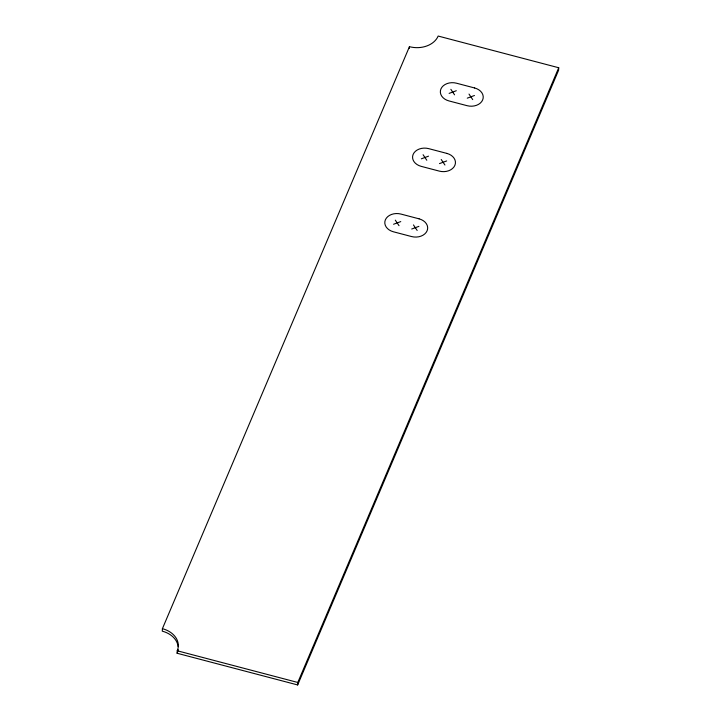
<?xml version="1.0" encoding="UTF-8"?>
<svg xmlns="http://www.w3.org/2000/svg" width="721" height="721" viewBox="0 0 721 721"><rect width="100%" height="100%" fill="white"/><g stroke="black" fill="none" stroke-linecap="round" stroke-linejoin="round"><path stroke-width="1.08" d="M162.405 628.676A22.865 17.313 2.9 0 1 177.24 650.766L177.114 653.253L297.665 684.95L558.595 70.234L558.721 67.747L438.17 36.05A22.865 17.313 2.9 0 1 409.447 46.685L162.405 628.676L162.279 631.163A22.865 17.313 2.9 0 1 178.114 646.557M297.665 684.95L297.791 682.463L558.721 67.747M409.366 48.343L409.447 46.685M449.12 93.388L456.303 90.729M467.271 98.164L474.445 95.505M421.352 158.818L428.526 156.16M439.495 163.595L446.678 160.936M393.576 224.249L400.759 221.59M411.718 229.026L418.901 226.367M177.24 650.766L297.791 682.463M469.001 94.072L472.715 99.597M450.859 89.305L454.563 94.821M441.234 159.503L444.938 165.019M423.083 154.727L426.796 160.251M413.457 224.934L417.162 230.45M395.315 220.157L399.019 225.682M178.114 649.459A22.865 17.313 2.9 0 1 177.114 653.253M474.616 87.971L456.474 83.203A12.383 9.382 2.9 0 0 440.919 88.962A12.383 9.382 2.9 0 0 448.949 100.922L467.1 105.69A12.383 9.382 2.9 0 0 482.655 99.931A12.383 9.382 2.9 0 0 474.616 87.971M446.849 153.402L428.698 148.634A12.383 9.382 2.9 0 0 413.142 154.393A12.383 9.382 2.9 0 0 421.181 166.353L439.323 171.12A12.383 9.382 2.9 0 0 454.879 165.361A12.383 9.382 2.9 0 0 446.849 153.402M419.072 218.833L400.93 214.065A12.383 9.382 2.9 0 0 385.375 219.824A12.383 9.382 2.9 0 0 393.405 231.783L411.547 236.551A12.383 9.382 2.9 0 0 427.102 230.792A12.383 9.382 2.9 0 0 419.072 218.833"/></g></svg>
